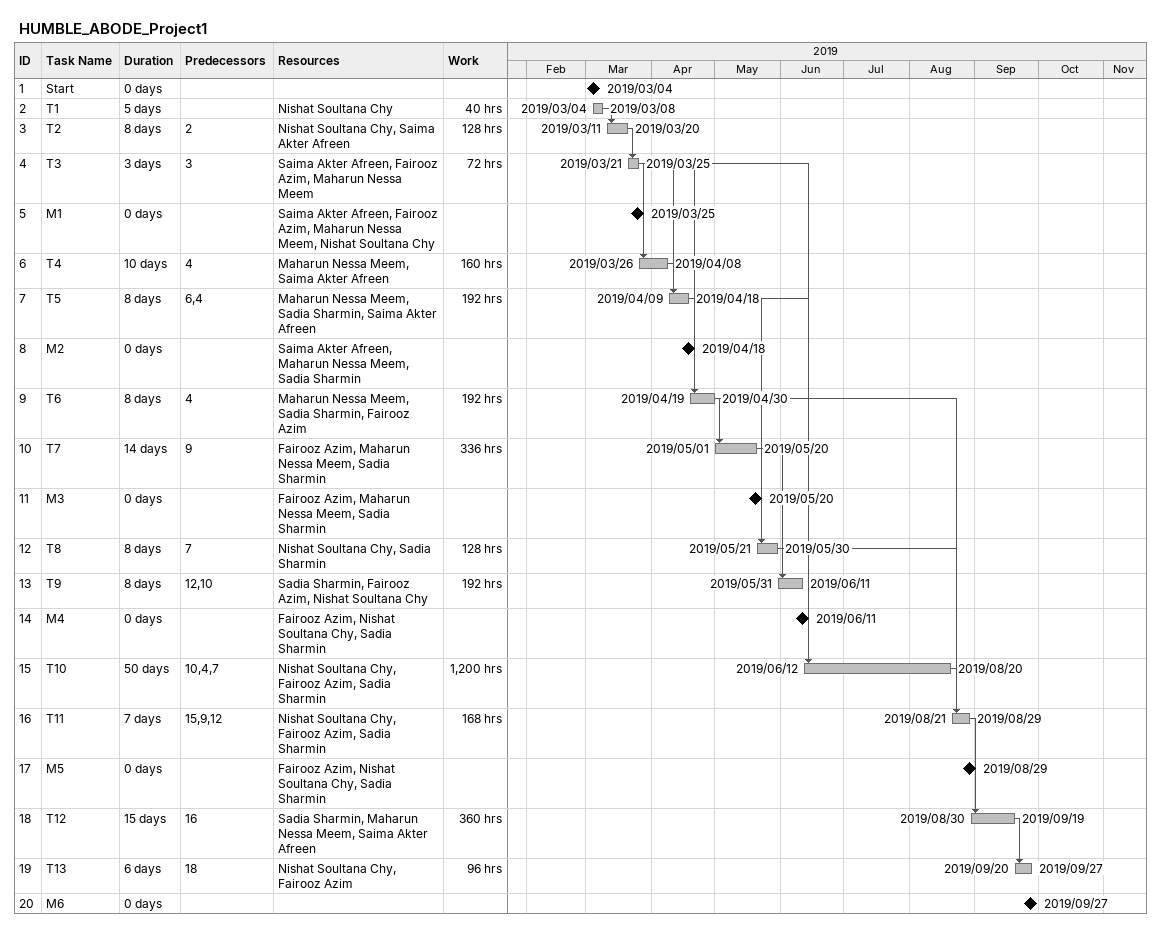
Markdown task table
HUMBLE_ABODE_Project1

| ID | Task | Duration | Start | Finish | Predecessors | Resources | Work (h) |
|---|---|---|---|---|---|---|---|
| 1 | Start | 0d | 2019-03-04 | 2019-03-04 |  |  |  |
| 2 | T1 | 5d | 2019-03-04 | 2019-03-08 |  | Nishat Soultana Chy | 40 |
| 3 | T2 | 8d | 2019-03-11 | 2019-03-20 | 2 | Nishat Soultana Chy, Saima Akter Afreen | 128 |
| 4 | T3 | 3d | 2019-03-21 | 2019-03-25 | 3 | Saima Akter Afreen, Fairooz Azim, Maharun Nessa Meem | 72 |
| 5 | M1 | 0d | 2019-03-25 | 2019-03-25 |  | Saima Akter Afreen, Fairooz Azim, Maharun Nessa Meem, Nishat Soultana Chy |  |
| 6 | T4 | 10d | 2019-03-26 | 2019-04-08 | 4 | Maharun Nessa Meem, Saima Akter Afreen | 160 |
| 7 | T5 | 8d | 2019-04-09 | 2019-04-18 | 6, 4 | Maharun Nessa Meem, Sadia Sharmin, Saima Akter Afreen | 192 |
| 8 | M2 | 0d | 2019-04-18 | 2019-04-18 |  | Saima Akter Afreen, Maharun Nessa Meem, Sadia Sharmin |  |
| 9 | T6 | 8d | 2019-04-19 | 2019-04-30 | 4 | Maharun Nessa Meem, Sadia Sharmin, Fairooz Azim | 192 |
| 10 | T7 | 14d | 2019-05-01 | 2019-05-20 | 9 | Fairooz Azim, Maharun Nessa Meem, Sadia Sharmin | 336 |
| 11 | M3 | 0d | 2019-05-20 | 2019-05-20 |  | Fairooz Azim, Maharun Nessa Meem, Sadia Sharmin |  |
| 12 | T8 | 8d | 2019-05-21 | 2019-05-30 | 7 | Nishat Soultana Chy, Sadia Sharmin | 128 |
| 13 | T9 | 8d | 2019-05-31 | 2019-06-11 | 12, 10 | Sadia Sharmin, Fairooz Azim, Nishat Soultana Chy | 192 |
| 14 | M4 | 0d | 2019-06-11 | 2019-06-11 |  | Fairooz Azim, Nishat Soultana Chy, Sadia Sharmin |  |
| 15 | T10 | 50d | 2019-06-12 | 2019-08-20 | 10, 4, 7 | Nishat Soultana Chy, Fairooz Azim, Sadia Sharmin | 1200 |
| 16 | T11 | 7d | 2019-08-21 | 2019-08-29 | 15, 9, 12 | Nishat Soultana Chy, Fairooz Azim, Sadia Sharmin | 168 |
| 17 | M5 | 0d | 2019-08-29 | 2019-08-29 |  | Fairooz Azim, Nishat Soultana Chy, Sadia Sharmin |  |
| 18 | T12 | 15d | 2019-08-30 | 2019-09-19 | 16 | Sadia Sharmin, Maharun Nessa Meem, Saima Akter Afreen | 360 |
| 19 | T13 | 6d | 2019-09-20 | 2019-09-27 | 18 | Nishat Soultana Chy, Fairooz Azim | 96 |
| 20 | M6 | 0d | 2019-09-27 | 2019-09-27 |  |  |  |
